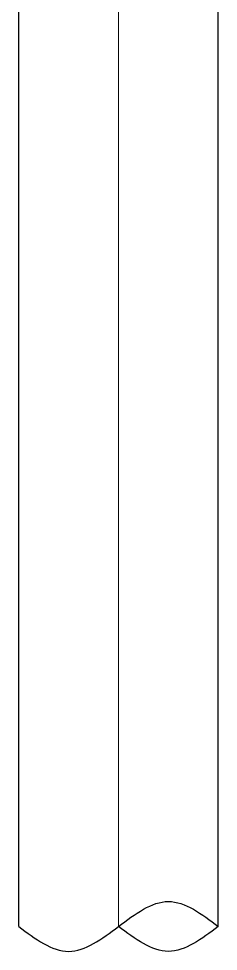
# Model space of a CAD drawing. Extents: x 1767995 to 4174245, y 542814 to 862564.
# Drawn here: x 2112071 to 2112701, y 578417 to 581362 of the extents above; entities that cross this region are included whole.
import ezdxf

# ---------------------------------------------------------------- set-up
doc = ezdxf.new("R2010")
doc.units = 0
doc.header["$LTSCALE"] = 3500
doc.linetypes.add('CENTER', pattern=[2, 1.25, -0.25, 0.25, -0.25])
doc.layers.add('1粗实线', color=1, linetype='Continuous', lineweight=30)
doc.layers.add('3中心线', color=6, linetype='CENTER', lineweight=18)
doc.layers.add('M_Prof', color=2, linetype='Continuous')

# ---------------------------------------------------------------- blocks, each defined once
blk = doc.blocks.new('sdfsdf43')
at = {"layer": '1粗实线'}
for p, q in [((6465512, 1535129.2), (6465512, 1543510.2)), ((6466142, 1535129.2), (6466142, 1543510.1))]:
    blk.add_line(p, q, dxfattribs=at)
at = {"layer": '3中心线'}
blk.add_line((6465827, 1535129.2), (6465827, 1543510.2), dxfattribs=at)
at = {"layer": 'M_Prof'}
for points in [[(6465512, 1535129.2), (6465669.5, 1535050.5), (6465827, 1535129.2), (6465984.5, 1535208), (6466142, 1535129.2)], [(6466142, 1535129.2), (6465984.5, 1535050.5), (6465827, 1535129.2)]]:
    blk.add_spline(points, degree=3, dxfattribs=at)

msp = doc.modelspace()

# ---------------------------------------------------------------- block references
at = {"layer": '3中心线'}
msp.add_blockref('sdfsdf43', (-4353441.3, -956633.6), dxfattribs=at)

doc.saveas('drawing.dxf')
